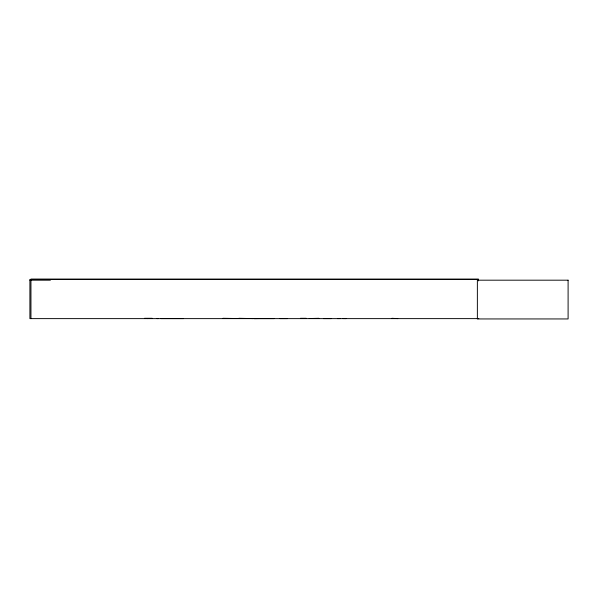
<?xml version="1.0" encoding="UTF-8"?>
<svg xmlns="http://www.w3.org/2000/svg" width="598" height="598" viewBox="0 0 598 598"><rect width="100%" height="100%" fill="white"/><g stroke="black" fill="none" stroke-linecap="round" stroke-linejoin="round"><path stroke-width="0.9" d="M397.745 318.622L391.929 318.293M318.869 318.293L309.218 318.54M280.088 318.607L287.459 318.607M323.421 318.607L331.225 318.607M240.217 318.45L253.216 318.457M337.481 318.607L340.426 318.577M157.132 318.607L158.463 318.577M147.414 318.607L147.811 318.577M149.41 318.54L148.924 318.577M477.368 279.46L29.9 279.46L29.9 318.622L478.789 318.622M29.9 280.185L50.411 280.185M161.056 318.457L174.945 318.457M266.02 318.465L254.232 318.614M161.064 318.599L183.519 318.607M238.071 318.54L222.927 318.293M253.208 318.599L238.864 318.293M274.056 318.607L254.322 318.614M345.913 318.607L342.968 318.577M478.422 280.896L478.422 279.057L30.954 279.057L30.954 318.622M306.251 318.293L300.435 318.293M152.191 318.293L144.499 318.293M568.1 280.185L477.368 280.185L477.368 318.943L568.1 318.943L568.1 280.185"/></g></svg>
